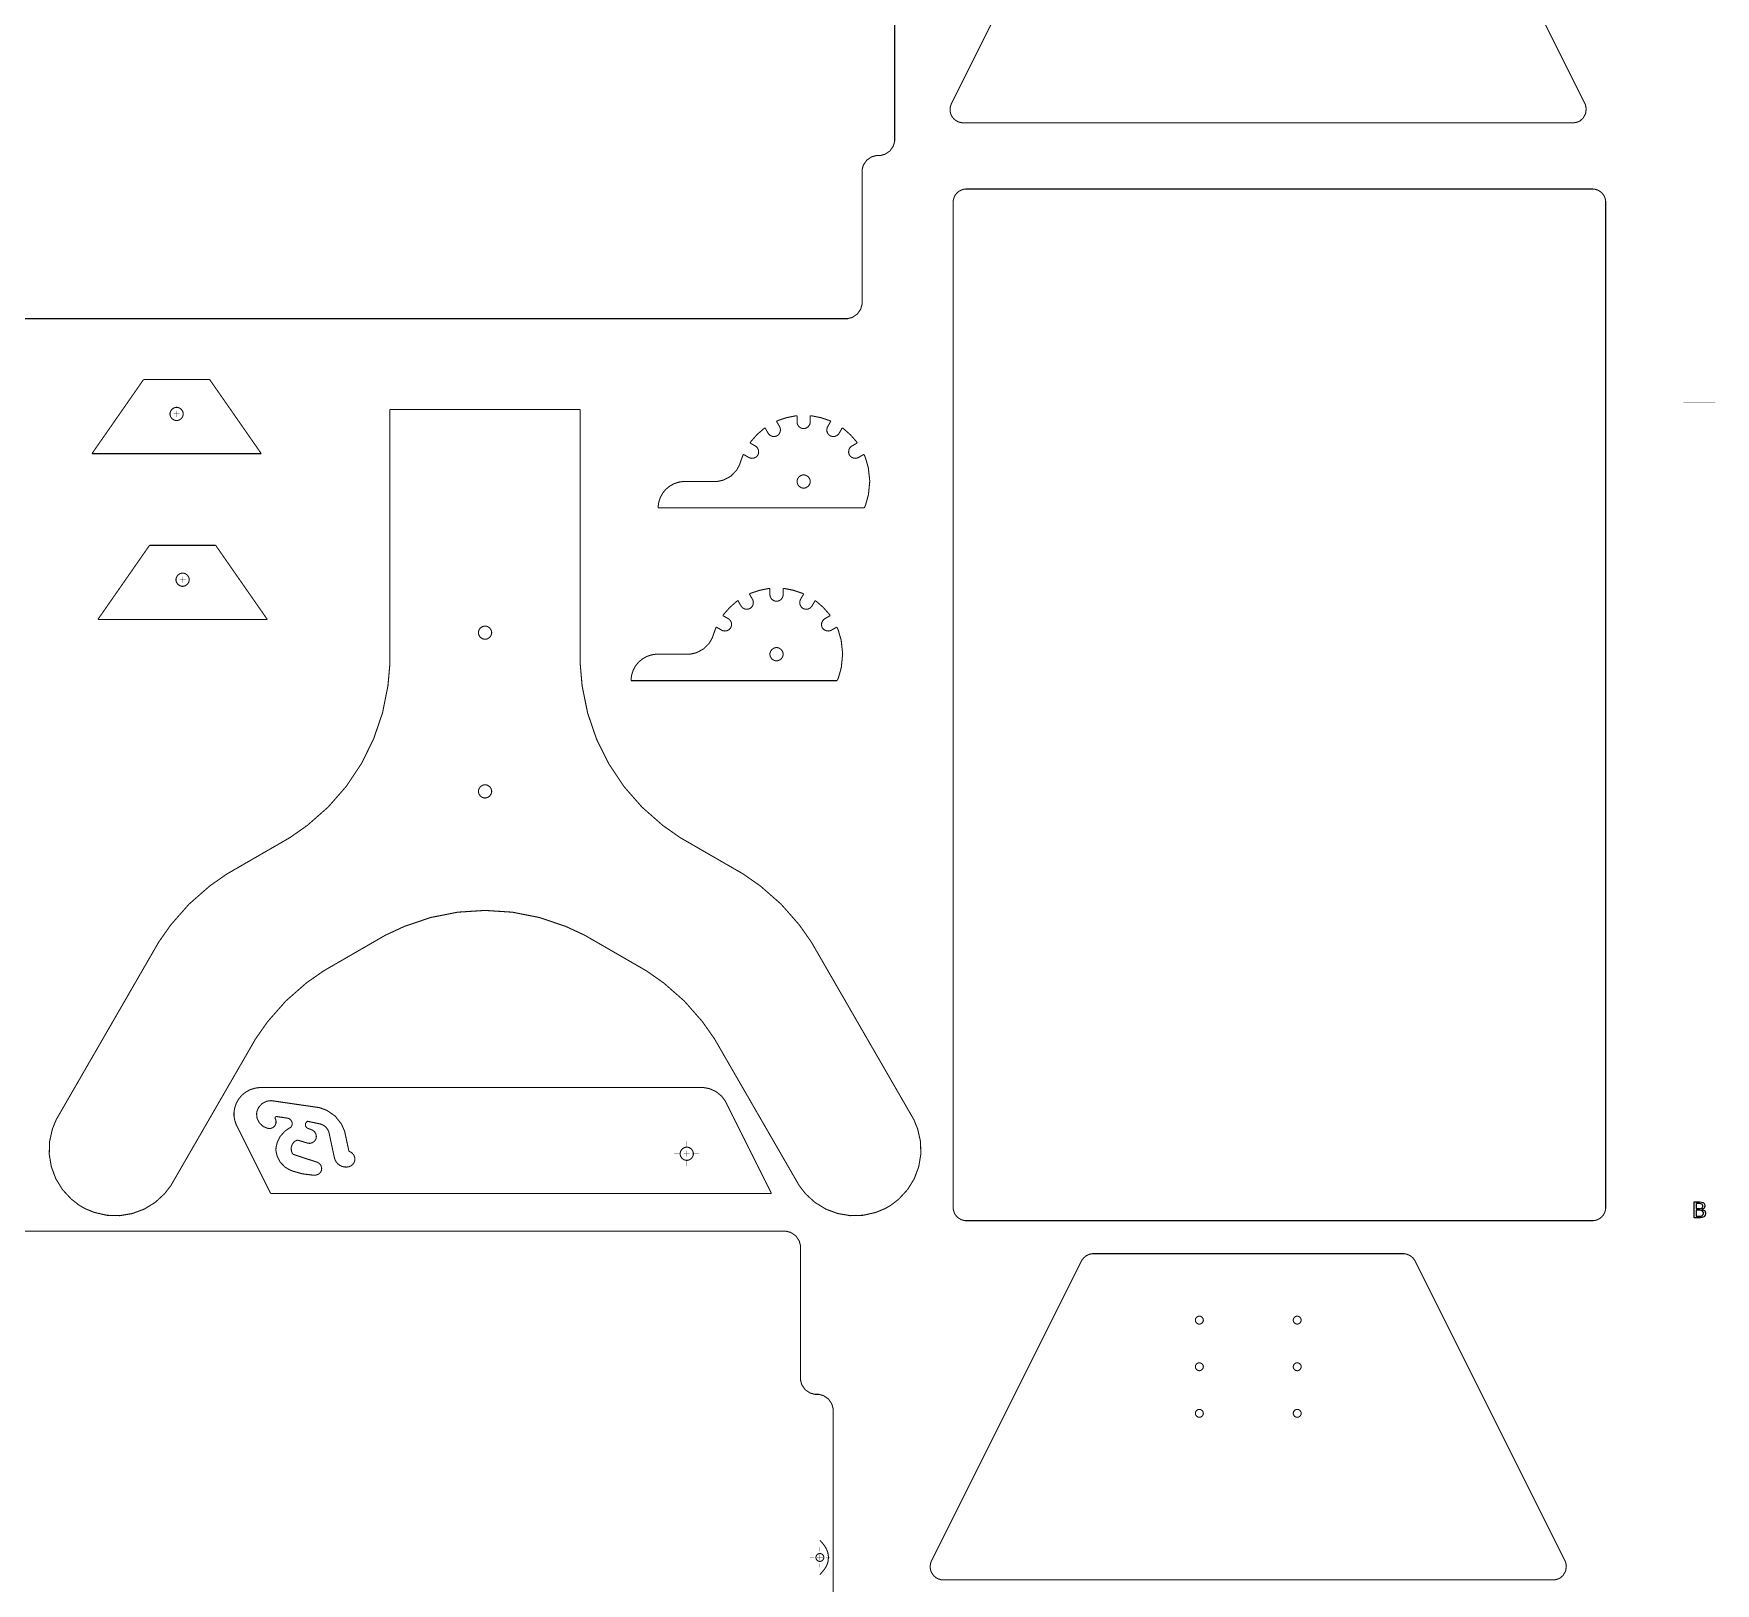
# Model space of a CAD drawing. Extents: x 0 to 72, y 0 to 96.
# Drawn here: x 47 to 72.02, y 30.46 to 53.53 of the extents above; entities that cross this region are included whole.
import ezdxf

# ---------------------------------------------------------------- set-up
doc = ezdxf.new("R2010")
doc.units = 0
doc.layers.get('0').update_dxf_attribs({"linetype": 'CONTINUOUS'})

msp = doc.modelspace()

# ---------------------------------------------------------------- linework, layer by layer
at = {"color": 0}
for points, const_width in [([(62.8869, 56.9482), (60.656, 52.4863)], 0.01575), ([(70.0824, 52.4863), (67.8514, 56.9482)], 0.01575), ([(59.811, 56.3333), (59.811, 51.9501)], 0.01575), ([(60.8322, 52.2014), (60.8224, 52.2014), (60.7925, 52.2054), (60.7556, 52.2168), (60.7221, 52.2349), (60.6929, 52.2589), (60.6689, 52.2879), (60.6507, 52.3214), (60.6392, 52.3583), (60.6351, 52.3882), (60.6351, 52.3981), (60.6351, 52.4057), (60.6404, 52.4436), (60.6528, 52.4799), (60.6563, 52.4867)], 0.01575), ([(70.0822, 52.4864), (70.0908, 52.4693), (70.1026, 52.411), (70.0931, 52.3362), (70.056, 52.2704), (70.0115, 52.2308), (69.9944, 52.2222), (69.9876, 52.2189), (69.9514, 52.2067), (69.9135, 52.2014), (69.9057, 52.2014)], 0.01575), ([(60.8321, 52.2014), (69.9063, 52.2014)], 0.01575), ([(59.811, 51.9501), (59.811, 51.9272), (59.7924, 51.8583), (59.7417, 51.7832), (59.6667, 51.7326), (59.5976, 51.714), (59.5747, 51.714)], 0.01575), ([(59.5615, 51.714), (59.5386, 51.714), (59.4696, 51.6954), (59.3946, 51.6449), (59.3439, 51.5697), (59.3254, 51.5007), (59.3254, 51.4778)], 0.01575), ([(59.5747, 51.714), (59.5615, 51.714)], 0.01575), ([(59.3254, 51.4778), (59.3254, 49.5224)], 0.01575), ([(60.6812, 51.0189), (60.6812, 51.0289), (60.6853, 51.0586), (60.6967, 51.0956), (60.7149, 51.129), (60.7389, 51.1582), (60.7681, 51.1822), (60.8015, 51.2003), (60.8385, 51.2118), (60.8682, 51.2158), (60.8782, 51.2158), (60.8782, 51.2158), (60.8783, 51.2158), (60.8783, 51.2158)], 0.01575), ([(70.1957, 51.2158), (60.8782, 51.2158)], 0.01575), ([(70.1957, 51.2158), (70.2056, 51.2158), (70.2353, 51.2118), (70.2722, 51.2003), (70.3057, 51.1821), (70.3349, 51.1581), (70.3589, 51.129), (70.3769, 51.0956), (70.3885, 51.0586), (70.3925, 51.0288), (70.3925, 51.0189), (70.3925, 51.0189), (70.3925, 51.0188), (70.3925, 51.0188)], 0.01575), ([(60.6812, 51.0189), (60.6812, 36.0583)], 0.01575), ([(70.3925, 36.0583), (70.3925, 51.0189)], 0.01575), ([(59.3254, 49.5224), (59.3254, 49.4994), (59.3068, 49.4306), (59.2561, 49.3554), (59.1811, 49.3049), (59.1121, 49.2863), (59.0892, 49.2863)], 0.01575), ([(59.0892, 49.2863), (45.9658, 49.2863)], 0.01575), ([(48.6325, 48.3799), (47.8649, 47.2775)], 0.01575), ([(49.6168, 48.3799), (48.6325, 48.3799)], 0.01575), ([(50.3844, 47.2775), (49.6168, 48.3799)], 0.01575), ([(49.0796, 47.8681), (49.1696, 47.8681)], 0.00512), ([(49.1247, 47.8231), (49.1247, 47.9129)], 0.00512), ([(52.2975, 47.9329), (52.2975, 44.2396)], 0.01575), ([(52.2975, 47.9329), (55.1321, 47.9329)], 0.01575), ([(55.1321, 47.9329), (55.1321, 44.2396)], 0.01575), ([(58.0518, 47.76), (58.076, 47.771), (58.2014, 47.8133), (58.3313, 47.8393), (58.3578, 47.8419)], 0.01575), ([(58.3578, 47.7485), (58.3578, 47.8419)], 0.01575), ([(58.5546, 47.7485), (58.5546, 47.8419)], 0.01575), ([(58.5546, 47.8419), (58.581, 47.8393), (58.7108, 47.8133), (58.8362, 47.771), (58.8606, 47.76)], 0.01575), ([(71.5467, 48.0317), (72.0217, 48.0317)], 0.00591), ([(57.6572, 47.4375), (57.6728, 47.4592), (57.7601, 47.5586), (57.8597, 47.6461), (57.8813, 47.6615)], 0.01575), ([(57.9281, 47.5806), (57.8813, 47.6615)], 0.01575), ([(58.0985, 47.679), (58.1033, 47.6708), (58.111, 47.6419), (58.1083, 47.6043), (58.0918, 47.5704), (58.0707, 47.5493), (58.0625, 47.5446), (58.0542, 47.5397), (58.0254, 47.5321), (57.9878, 47.5347), (57.9539, 47.5514), (57.9328, 47.5724), (57.9281, 47.5806)], 0.01575), ([(58.0985, 47.679), (58.0518, 47.76)], 0.01575), ([(58.5546, 47.7485), (58.5546, 47.7389), (58.5468, 47.7101), (58.5257, 47.6789), (58.4944, 47.6578), (58.4657, 47.65), (58.4561, 47.65), (58.4465, 47.65), (58.4178, 47.6578), (58.3865, 47.6789), (58.3654, 47.7101), (58.3578, 47.7389), (58.3578, 47.7485)], 0.01575), ([(58.8139, 47.679), (58.809, 47.6708), (58.8014, 47.6419), (58.804, 47.6043), (58.8206, 47.5704), (58.8415, 47.5493), (58.8499, 47.5446), (58.8582, 47.5397), (58.8869, 47.5321), (58.9246, 47.5347), (58.9585, 47.5514), (58.9796, 47.5724), (58.9843, 47.5806)], 0.01575), ([(58.8139, 47.679), (58.8606, 47.76)], 0.01575), ([(58.9843, 47.5806), (59.031, 47.6615)], 0.01575), ([(59.031, 47.6615), (59.0526, 47.6461), (59.1521, 47.5586), (59.2396, 47.4592), (59.255, 47.4375)], 0.01575), ([(57.7382, 47.3908), (57.7465, 47.386), (57.7675, 47.365), (57.784, 47.3311), (57.7867, 47.2935), (57.779, 47.2646), (57.7743, 47.2564), (57.7694, 47.2481), (57.7483, 47.2271), (57.7144, 47.2106), (57.6768, 47.2079), (57.6481, 47.2156), (57.6399, 47.2203)], 0.01575), ([(57.7382, 47.3908), (57.6572, 47.4375)], 0.01575), ([(59.1742, 47.3908), (59.1658, 47.386), (59.1447, 47.365), (59.1282, 47.3311), (59.1256, 47.2935), (59.1332, 47.2646), (59.1381, 47.2564), (59.1429, 47.2481), (59.1639, 47.2271), (59.1978, 47.2106), (59.2354, 47.2079), (59.2642, 47.2156), (59.2725, 47.2203)], 0.01575), ([(59.1742, 47.3908), (59.255, 47.4375)], 0.01575), ([(47.8649, 47.2775), (50.3844, 47.2775)], 0.01575), ([(57.5129, 47.1439), (57.504, 47.1139), (57.4575, 47.0296), (57.371, 46.9407), (57.2611, 46.8832), (57.1669, 46.8626), (57.1357, 46.8626)], 0.01575), ([(57.5129, 47.1439), (57.5161, 47.1544), (57.5543, 47.2571), (57.5589, 47.2671)], 0.01575), ([(57.6399, 47.2203), (57.5589, 47.2671)], 0.01575), ([(59.2725, 47.2203), (59.3535, 47.2671)], 0.01575), ([(59.3535, 47.2671), (59.3744, 47.2204), (59.4181, 47.0712), (59.4404, 46.8686), (59.4204, 46.6656), (59.3788, 46.516), (59.3582, 46.469)], 0.01575), ([(56.6846, 46.8626), (56.6647, 46.8626), (56.6051, 46.8547), (56.5313, 46.8317), (56.4643, 46.7954), (56.4061, 46.7474), (56.3581, 46.6892), (56.3218, 46.6222), (56.2989, 46.5483), (56.2908, 46.4889), (56.2908, 46.469)], 0.01575), ([(56.6846, 46.8626), (57.1357, 46.8626)], 0.01575), ([(56.2908, 46.469), (59.3582, 46.469)], 0.01575), ([(48.7215, 45.9129), (47.9539, 44.8107)], 0.01575), ([(49.7058, 45.9129), (48.7215, 45.9129)], 0.01575), ([(50.4735, 44.8107), (49.7058, 45.9129)], 0.01575), ([(49.1686, 45.4012), (49.2586, 45.4012)], 0.00512), ([(49.2136, 45.3561), (49.2136, 45.4462)], 0.00512), ([(57.254, 44.8674), (57.2694, 44.889), (57.3568, 44.9885), (57.4564, 45.0758), (57.4779, 45.0914)], 0.01575), ([(57.5247, 45.0104), (57.4779, 45.0914)], 0.01575), ([(57.6951, 45.1089), (57.6999, 45.1006), (57.7076, 45.0718), (57.705, 45.0342), (57.6885, 45.0003), (57.6674, 44.9792), (57.6592, 44.9744), (57.6508, 44.9696), (57.6221, 44.9619), (57.5844, 44.9646), (57.5506, 44.9811), (57.5294, 45.0022), (57.5247, 45.0104)], 0.01575), ([(57.6483, 45.1899), (57.6726, 45.2008), (57.7981, 45.2432), (57.9279, 45.2692), (57.9544, 45.2718)], 0.01575), ([(57.6951, 45.1089), (57.6483, 45.1899)], 0.01575), ([(57.9544, 45.1783), (57.9544, 45.2718)], 0.01575), ([(58.1513, 45.1783), (58.1513, 45.1687), (58.1435, 45.14), (58.1224, 45.1088), (58.0911, 45.0876), (58.0624, 45.0799), (58.0528, 45.0799), (58.0432, 45.0799), (58.0144, 45.0876), (57.9832, 45.1088), (57.9621, 45.14), (57.9544, 45.1687), (57.9544, 45.1783)], 0.01575), ([(58.1513, 45.1783), (58.1513, 45.2718)], 0.01575), ([(58.1513, 45.2718), (58.1776, 45.2692), (58.3075, 45.2432), (58.4331, 45.2008), (58.4572, 45.1899)], 0.01575), ([(58.4104, 45.1089), (58.4057, 45.1006), (58.3981, 45.0718), (58.4007, 45.0342), (58.4172, 45.0003), (58.4382, 44.9792), (58.4465, 44.9744), (58.4547, 44.9696), (58.4835, 44.9619), (58.5211, 44.9646), (58.555, 44.9811), (58.5761, 45.0022), (58.581, 45.0104)], 0.01575), ([(58.4104, 45.1089), (58.4572, 45.1899)], 0.01575), ([(58.581, 45.0104), (58.6278, 45.0914)], 0.01575), ([(58.6278, 45.0914), (58.6493, 45.0758), (58.7488, 44.9885), (58.8362, 44.889), (58.8517, 44.8674)], 0.01575), ([(47.9539, 44.8107), (50.4735, 44.8107)], 0.01575), ([(57.3349, 44.8207), (57.3432, 44.8158), (57.3642, 44.7949), (57.3807, 44.761), (57.3833, 44.7232), (57.3757, 44.6944), (57.371, 44.6862), (57.3661, 44.6779), (57.345, 44.6569), (57.3111, 44.6404), (57.2735, 44.6378), (57.2447, 44.6454), (57.2365, 44.6501)], 0.01575), ([(57.3349, 44.8207), (57.254, 44.8674)], 0.01575), ([(58.7707, 44.8207), (58.7624, 44.8158), (58.7414, 44.7949), (58.7249, 44.761), (58.7222, 44.7232), (58.7299, 44.6944), (58.7347, 44.6862), (58.7396, 44.6779), (58.7606, 44.6569), (58.7944, 44.6404), (58.8321, 44.6378), (58.8608, 44.6454), (58.8692, 44.6501)], 0.01575), ([(58.7707, 44.8207), (58.8517, 44.8674)], 0.01575), ([(57.1096, 44.5738), (57.1007, 44.5437), (57.054, 44.4594), (56.9675, 44.3706), (56.8576, 44.3131), (56.7636, 44.2925), (56.7324, 44.2925)], 0.01575), ([(57.1096, 44.5738), (57.1126, 44.5843), (57.151, 44.6869), (57.1556, 44.6969)], 0.01575), ([(57.2365, 44.6501), (57.1556, 44.6969)], 0.01575), ([(58.8692, 44.6501), (58.9501, 44.6969)], 0.01575), ([(58.9501, 44.6969), (58.9713, 44.6503), (59.0146, 44.5011), (59.0369, 44.2983), (59.0171, 44.0954), (58.9754, 43.9458), (58.9549, 43.8987)], 0.01575), ([(56.2813, 44.2925), (56.2614, 44.2925), (56.2018, 44.2844), (56.1279, 44.2615), (56.061, 44.2253), (56.0028, 44.1772), (55.9547, 44.1189), (55.9185, 44.0521), (55.8954, 43.9782), (55.8875, 43.9186), (55.8875, 43.8987)], 0.01575), ([(56.2813, 44.2925), (56.7324, 44.2925)], 0.01575), ([(52.2975, 44.2396), (52.2975, 44.1353), (52.2697, 43.8224), (52.1885, 43.4179), (52.0561, 43.0304), (51.8756, 42.6649), (51.6492, 42.3256), (51.3799, 42.0174), (51.0701, 41.7446), (50.8129, 41.5642), (50.7226, 41.5119)], 0.01575), ([(56.7068, 41.5119), (56.6165, 41.5642), (56.3594, 41.7446), (56.0497, 42.0174), (55.7803, 42.3256), (55.554, 42.6649), (55.3735, 43.0304), (55.2411, 43.4179), (55.1597, 43.8224), (55.1321, 44.1353), (55.1321, 44.2396)], 0.01575), ([(55.8875, 43.8987), (58.9549, 43.8987)], 0.01575), ([(50.7226, 41.5119), (49.9597, 41.0715)], 0.01575), ([(56.7068, 41.5119), (57.4697, 41.0715)], 0.01575), ([(49.9597, 41.0715), (49.8706, 41.02), (49.6165, 40.8421), (49.3075, 40.571), (49.0364, 40.2619), (48.8585, 40.0079), (48.8069, 39.9186)], 0.01575), ([(58.6226, 39.9186), (58.5711, 40.0079), (58.3932, 40.2619), (58.1221, 40.571), (57.8131, 40.8421), (57.559, 41.02), (57.4697, 41.0715)], 0.01575), ([(52.14, 40.0572), (52.2303, 40.1094), (52.5151, 40.2418), (52.9061, 40.3737), (53.3078, 40.4529), (53.7147, 40.4792), (54.1217, 40.4529), (54.5233, 40.3737), (54.9144, 40.2418), (55.1992, 40.1094), (55.2896, 40.0572)], 0.01575), ([(51.4008, 39.6304), (52.14, 40.0572)], 0.01575), ([(56.0288, 39.6304), (55.2896, 40.0572)], 0.01575), ([(48.8069, 39.9186), (47.3589, 37.4104)], 0.01575), ([(58.6226, 39.9186), (60.0707, 37.4104)], 0.01575), ([(50.2481, 38.4776), (50.2994, 38.5668), (50.4774, 38.821), (50.7485, 39.13), (51.0575, 39.4011), (51.3117, 39.579), (51.4008, 39.6304)], 0.01575), ([(56.0288, 39.6304), (56.1179, 39.579), (56.3719, 39.4011), (56.6811, 39.13), (56.9521, 38.821), (57.1301, 38.5668), (57.1815, 38.4776)], 0.01575), ([(49.0636, 36.4262), (50.2481, 38.4776)], 0.01575), ([(58.366, 36.4262), (57.1815, 38.4776)], 0.01575), ([(50.3724, 37.8421), (50.3525, 37.8421), (50.2931, 37.8342), (50.2192, 37.8112), (50.1522, 37.7749), (50.094, 37.7268), (50.0458, 37.6686), (50.0096, 37.6017), (49.9867, 37.5278), (49.9786, 37.4683), (49.9786, 37.4485), (49.9786, 37.4258), (49.9892, 37.3581), (50.0133, 37.286), (50.0203, 37.2724)], 0.01575), ([(50.3724, 37.8421), (56.9457, 37.8421)], 0.01575), ([(57.2979, 37.6244), (57.2857, 37.6487), (57.2357, 37.7147), (57.1528, 37.7833), (57.0543, 37.8269), (56.9729, 37.8421), (56.9457, 37.8421)], 0.01575), ([(50.4929, 37.2347), (50.4729, 37.2376), (50.4154, 37.2625), (50.3565, 37.316), (50.3219, 37.3876), (50.3146, 37.4499), (50.3175, 37.4699), (50.3204, 37.4899), (50.3451, 37.5474), (50.3986, 37.6062), (50.4703, 37.6408), (50.5325, 37.6482), (50.5526, 37.6453)], 0.01575), ([(51.2117, 37.5496), (50.5526, 37.6453)], 0.01575), ([(51.2117, 37.5496), (51.2494, 37.5442), (51.3594, 37.5044), (51.484, 37.4187), (51.5778, 37.3001), (51.6249, 37.1932), (51.6329, 37.1558)], 0.01575), ([(57.9765, 36.2674), (57.2979, 37.6244)], 0.01575), ([(47.3589, 37.4104), (47.334, 37.3675), (47.2769, 37.2287), (47.2342, 37.04), (47.2292, 36.8499), (47.2604, 36.6636), (47.3265, 36.4867), (47.426, 36.3246), (47.5572, 36.1825), (47.6761, 36.0908), (47.719, 36.066), (47.7619, 36.0412), (47.9008, 35.9842), (48.0896, 35.9415), (48.2797, 35.9365), (48.466, 35.9678), (48.6429, 36.0337), (48.805, 36.1332), (48.9471, 36.2644), (49.0388, 36.3833), (49.0636, 36.4262)], 0.01575), ([(50.5897, 37.3856), (50.595, 37.3775), (50.604, 37.3492), (50.6033, 37.3115), (50.5885, 37.2768), (50.5685, 37.2547), (50.5606, 37.2494), (50.5554, 37.2463), (50.5281, 37.236), (50.4987, 37.2339), (50.4929, 37.2347)], 0.01575), ([(50.5897, 37.3856), (50.589, 37.3883), (50.5917, 37.4011), (50.6013, 37.41), (50.604, 37.4107), (50.6047, 37.411), (50.6118, 37.4114), (50.6125, 37.4113)], 0.01575), ([(50.7737, 37.3879), (50.6125, 37.4113)], 0.01575), ([(50.7737, 37.3879), (50.7818, 37.3868), (50.8051, 37.3768), (50.8289, 37.3551), (50.8428, 37.3261), (50.8458, 37.301), (50.8447, 37.2929), (50.8442, 37.2889), (50.8272, 37.2525), (50.8246, 37.2494)], 0.01575), ([(51.0781, 37.236), (51.0728, 37.2381), (51.0586, 37.2486), (51.0458, 37.2669), (51.0411, 37.2889), (51.0431, 37.3064), (51.0451, 37.3117), (51.0464, 37.3149), (51.0686, 37.34), (51.0717, 37.3415)], 0.01575), ([(51.0717, 37.3415), (51.2607, 37.3011)], 0.01575), ([(51.2607, 37.3011), (51.2728, 37.2986), (51.3075, 37.2837), (51.3465, 37.2544), (51.3758, 37.2154), (51.3907, 37.1807), (51.3932, 37.1686)], 0.01575), ([(58.366, 36.4262), (58.3907, 36.3833), (58.4824, 36.2644), (58.6244, 36.1332), (58.7867, 36.0337), (58.9636, 35.9678), (59.1499, 35.9365), (59.34, 35.9415), (59.5286, 35.9842), (59.6675, 36.0412), (59.7104, 36.066), (59.7533, 36.0908), (59.8722, 36.1825), (60.0035, 36.3246), (60.1029, 36.4867), (60.169, 36.6636), (60.2003, 36.8499), (60.1953, 37.04), (60.1525, 37.2287), (60.0956, 37.3675), (60.0707, 37.4104)], 0.01575), ([(50.5228, 36.2674), (50.0203, 37.2724)], 0.01575), ([(50.6032, 36.9285), (50.6047, 36.954), (50.6233, 37.0296), (50.6692, 37.1199), (50.7372, 37.1947), (50.8012, 37.239), (50.8246, 37.2494)], 0.01575), ([(50.8558, 36.85), (50.8478, 36.8607), (50.8325, 36.8993), (50.8301, 36.9517), (50.8475, 37.0014), (50.8732, 37.0339), (50.8839, 37.0418), (50.8867, 37.0439), (50.9179, 37.0604), (50.9214, 37.0615)], 0.01575), ([(50.9214, 37.0615), (51.0717, 37.0167)], 0.01575), ([(51.1392, 37.2119), (51.1485, 37.2083), (51.1736, 37.1897), (51.1961, 37.1569), (51.2047, 37.1183), (51.2011, 37.0872), (51.1975, 37.0778), (51.194, 37.0689), (51.1768, 37.045), (51.1465, 37.0226), (51.1103, 37.0126), (51.0807, 37.0139), (51.0717, 37.0167)], 0.01575), ([(51.1392, 37.2119), (51.0781, 37.236)], 0.01575), ([(51.3932, 37.1686), (51.4725, 36.7989)], 0.01575), ([(51.6893, 36.8933), (51.6329, 37.1558)], 0.01575), ([(56.7167, 36.9479), (56.7167, 37.0464)], 0.00512), ([(50.8246, 36.6114), (50.8006, 36.6204), (50.7342, 36.6619), (50.6646, 36.7356), (50.6196, 36.8264), (50.6033, 36.9029), (50.6032, 36.9285)], 0.01575), ([(51.2161, 36.7314), (50.8558, 36.85)], 0.01575), ([(51.6893, 36.665), (51.6806, 36.6629), (51.6539, 36.6597), (51.6192, 36.6614), (51.5861, 36.6696), (51.5554, 36.684), (51.5281, 36.7039), (51.5047, 36.7289), (51.4865, 36.7583), (51.4764, 36.7833), (51.4742, 36.7919), (51.474, 36.7925), (51.4728, 36.7983), (51.4726, 36.7989)], 0.01575), ([(51.6893, 36.8933), (51.7003, 36.8904), (51.7314, 36.8729), (51.7613, 36.839), (51.7764, 36.7965), (51.7768, 36.7608), (51.7739, 36.7497), (51.7719, 36.7422), (51.7619, 36.7206), (51.7431, 36.6958), (51.7185, 36.6769), (51.6968, 36.6669), (51.6893, 36.665)], 0.01575), ([(56.6267, 36.8579), (56.5282, 36.8579)], 0.00512), ([(56.6717, 36.8579), (56.7617, 36.8579)], 0.00512), ([(56.7167, 36.8129), (56.7167, 36.9029)], 0.00512), ([(56.8067, 36.8579), (56.905, 36.8579)], 0.00512), ([(51.1758, 36.54), (51.1457, 36.5401), (50.9968, 36.5588), (50.8524, 36.5999), (50.8246, 36.6114)], 0.01575), ([(51.2161, 36.7314), (51.2251, 36.7285), (51.25, 36.7121), (51.2732, 36.6824), (51.2835, 36.646), (51.2818, 36.6163), (51.2788, 36.6071), (51.2762, 36.5993), (51.2631, 36.5776), (51.239, 36.5556), (51.2092, 36.5424), (51.184, 36.5392), (51.1758, 36.54)], 0.01575), ([(56.7167, 36.7679), (56.7167, 36.6694)], 0.00512), ([(57.9765, 36.2674), (50.5228, 36.2674)], 0.01575), ([(60.8782, 35.8615), (60.8682, 35.8615), (60.8385, 35.8656), (60.8015, 35.8769), (60.7681, 35.8951), (60.7389, 35.9192), (60.7149, 35.9483), (60.6967, 35.9818), (60.6853, 36.0188), (60.6812, 36.0485), (60.6812, 36.0583), (60.6812, 36.0583), (60.6812, 36.0585), (60.6812, 36.0585)], 0.01575), ([(70.3925, 36.0583), (70.3925, 36.0485), (70.3885, 36.0188), (70.3769, 35.9818), (70.3589, 35.9483), (70.3349, 35.9192), (70.3057, 35.8951), (70.2722, 35.8771), (70.2353, 35.8656), (70.2056, 35.8615), (70.1957, 35.8615), (70.1957, 35.8615), (70.1954, 35.8615), (70.1954, 35.8615)], 0.01575), ([(60.8782, 35.8615), (70.1957, 35.8615)], 0.01575), ([(45.0497, 35.705), (58.1729, 35.705)], 0.01575), ([(58.1729, 35.705), (58.196, 35.705), (58.2649, 35.6865), (58.34, 35.6358), (58.3906, 35.5608), (58.4092, 35.4918), (58.4092, 35.4688)], 0.01575), ([(58.4092, 35.4688), (58.4092, 33.5135)], 0.01575), ([(62.5912, 35.2617), (62.5972, 35.2739), (62.6224, 35.3069), (62.6639, 35.3413), (62.7131, 35.3631), (62.7539, 35.3706), (62.7675, 35.3706)], 0.01575), ([(67.3796, 35.3706), (62.7674, 35.3706)], 0.01575), ([(67.3796, 35.3706), (67.3931, 35.3706), (67.4339, 35.3629), (67.4832, 35.3411), (67.5246, 35.3068), (67.5496, 35.2737), (67.5557, 35.2617)], 0.01575), ([(62.5912, 35.2618), (60.3603, 30.7999)], 0.01575), ([(69.7867, 30.7999), (67.5557, 35.2618)], 0.01575), ([(58.4092, 33.5135), (58.4092, 33.4906), (58.4278, 33.4215), (58.4783, 33.3465), (58.5535, 33.2958), (58.6224, 33.2772), (58.6454, 33.2772)], 0.01575), ([(58.6454, 33.2772), (58.6585, 33.2772)], 0.01575), ([(58.6585, 33.2772), (58.6815, 33.2772), (58.7504, 33.2587), (58.8256, 33.2081), (58.8761, 33.1329), (58.8947, 33.064), (58.8947, 33.041)], 0.01575), ([(58.8947, 33.041), (58.8947, 28.6578)], 0.01575), ([(58.6983, 31.1049), (58.6982, 31.105), (58.6979, 31.1053), (58.6979, 31.1053)], 0.01575), ([(58.7665, 31.0236), (58.7614, 31.0307), (58.7453, 31.0512), (58.724, 31.0767), (58.7068, 31.0958), (58.6992, 31.104), (58.6983, 31.1049)], 0.01575), ([(58.6079, 30.8494), (58.5489, 30.8494)], 0.00512), ([(58.6529, 30.8494), (58.7429, 30.8494)], 0.00512), ([(58.6979, 30.9394), (58.6979, 30.9985)], 0.00512), ([(58.6979, 30.8044), (58.6979, 30.8944)], 0.00512), ([(58.815, 30.924), (58.8128, 30.9315), (58.7975, 30.9711), (58.7731, 31.0144), (58.7665, 31.0236)], 0.01575), ([(58.7761, 30.6897), (58.7824, 30.6992), (58.804, 30.7411), (58.8163, 30.7785), (58.8179, 30.7857)], 0.01575), ([(58.7879, 30.8494), (58.8469, 30.8494)], 0.00512), ([(58.8258, 30.8551), (58.8257, 30.8608), (58.8167, 30.9182), (58.815, 30.924)], 0.01575), ([(58.8179, 30.7857), (58.8192, 30.7915), (58.8258, 30.8494), (58.8258, 30.8551)], 0.01575), ([(60.5365, 30.515), (60.5267, 30.515), (60.4968, 30.5189), (60.4599, 30.5304), (60.4264, 30.5485), (60.3974, 30.5725), (60.3732, 30.6017), (60.355, 30.635), (60.3435, 30.6719), (60.3396, 30.7017), (60.3396, 30.7115), (60.3394, 30.7193), (60.3447, 30.7572), (60.3571, 30.7935), (60.3606, 30.8003)], 0.01575), ([(69.7865, 30.8), (69.7951, 30.7829), (69.8071, 30.7246), (69.7974, 30.6499), (69.7603, 30.584), (69.7158, 30.5444), (69.6988, 30.5358), (69.6919, 30.5325), (69.6557, 30.5203), (69.6178, 30.515), (69.6101, 30.515)], 0.01575), ([(58.6979, 30.5935), (58.6979, 30.5936), (58.6982, 30.5939), (58.6983, 30.5939)], 0.01575), ([(58.6983, 30.5939), (58.6992, 30.595), (58.7082, 30.6049), (58.7282, 30.6279), (58.7528, 30.6581), (58.7706, 30.6815), (58.7761, 30.6897)], 0.01575), ([(58.6979, 30.7594), (58.6979, 30.7004)], 0.00512), ([(60.5364, 30.515), (69.6106, 30.515)], 0.01575)]:
    msp.add_lwpolyline(points, dxfattribs=dict(at, const_width=const_width))
for points, const_width in [([(49.0262, 47.8681), (49.0262, 47.8585), (49.034, 47.8297), (49.055, 47.7985), (49.0862, 47.7774), (49.1151, 47.7696), (49.1247, 47.7696), (49.1342, 47.7696), (49.1629, 47.7774), (49.1942, 47.7985), (49.2153, 47.8297), (49.2231, 47.8585), (49.2231, 47.8681), (49.2231, 47.8776), (49.2153, 47.9064), (49.1942, 47.9376), (49.1629, 47.9588), (49.1342, 47.9664), (49.1247, 47.9664), (49.1151, 47.9664), (49.0862, 47.9588), (49.055, 47.9376), (49.034, 47.9064), (49.0262, 47.8776), (49.0262, 47.8681)], 0.01575), ([(49.0347, 47.8681), (49.0347, 47.8681)], 0.00512), ([(49.1247, 47.9581), (49.1247, 47.9581)], 0.00512), ([(49.2147, 47.8681), (49.2147, 47.8681)], 0.00512), ([(49.1247, 47.7781), (49.1247, 47.7781)], 0.00512), ([(58.5546, 46.8626), (58.5546, 46.8531), (58.5468, 46.8244), (58.5257, 46.7931), (58.4944, 46.7719), (58.4657, 46.7642), (58.4561, 46.7642), (58.4465, 46.7642), (58.4178, 46.7719), (58.3865, 46.7931), (58.3654, 46.8244), (58.3578, 46.8531), (58.3578, 46.8626), (58.3578, 46.8722), (58.3654, 46.901), (58.3865, 46.9324), (58.4178, 46.9533), (58.4465, 46.9611), (58.4561, 46.9611), (58.4657, 46.9611), (58.4944, 46.9533), (58.5257, 46.9324), (58.5468, 46.901), (58.5546, 46.8722), (58.5546, 46.8626)], 0.01575), ([(49.1153, 45.4012), (49.1153, 45.3917), (49.1229, 45.3629), (49.144, 45.3317), (49.1753, 45.3106), (49.204, 45.3028), (49.2136, 45.3028), (49.2232, 45.3028), (49.2519, 45.3106), (49.2832, 45.3317), (49.3043, 45.3629), (49.3121, 45.3917), (49.3121, 45.4012), (49.3121, 45.4108), (49.3043, 45.4396), (49.2832, 45.4708), (49.2519, 45.4919), (49.2232, 45.4996), (49.2136, 45.4996), (49.204, 45.4996), (49.1753, 45.4919), (49.144, 45.4708), (49.1229, 45.4396), (49.1153, 45.4108), (49.1153, 45.4012)], 0.01575), ([(49.1236, 45.4012), (49.1236, 45.4012)], 0.00512), ([(49.2136, 45.4913), (49.2136, 45.4913)], 0.00512), ([(49.2136, 45.3112), (49.2136, 45.3112)], 0.00512), ([(49.3036, 45.4012), (49.3036, 45.4012)], 0.00512), ([(53.6164, 44.6131), (53.6164, 44.6035), (53.624, 44.5747), (53.6451, 44.5435), (53.6764, 44.5224), (53.7051, 44.5146), (53.7147, 44.5146), (53.7243, 44.5146), (53.7531, 44.5224), (53.7843, 44.5435), (53.8054, 44.5747), (53.8132, 44.6035), (53.8132, 44.6131), (53.8132, 44.6226), (53.8054, 44.6514), (53.7843, 44.6826), (53.7531, 44.7037), (53.7243, 44.7115), (53.7147, 44.7115), (53.7051, 44.7115), (53.6764, 44.7037), (53.6451, 44.6826), (53.624, 44.6514), (53.6164, 44.6226), (53.6164, 44.6131)], 0.01575), ([(58.1513, 44.2925), (58.1513, 44.2829), (58.1435, 44.2542), (58.1224, 44.2229), (58.0911, 44.2018), (58.0624, 44.194), (58.0528, 44.194), (58.0432, 44.194), (58.0144, 44.2018), (57.9832, 44.2229), (57.9621, 44.2542), (57.9544, 44.2829), (57.9544, 44.2925), (57.9544, 44.3021), (57.9621, 44.3308), (57.9832, 44.3621), (58.0144, 44.3832), (58.0432, 44.3908), (58.0528, 44.3908), (58.0624, 44.3908), (58.0911, 44.3832), (58.1224, 44.3621), (58.1435, 44.3308), (58.1513, 44.3021), (58.1513, 44.2925)], 0.01575), ([(53.6164, 42.2508), (53.6164, 42.2414), (53.624, 42.2125), (53.6451, 42.1813), (53.6764, 42.1603), (53.7051, 42.1525), (53.7147, 42.1525), (53.7243, 42.1525), (53.7531, 42.1603), (53.7843, 42.1813), (53.8054, 42.2125), (53.8132, 42.2414), (53.8132, 42.2508), (53.8132, 42.2604), (53.8054, 42.2892), (53.7843, 42.3204), (53.7531, 42.3415), (53.7243, 42.3493), (53.7147, 42.3493), (53.7051, 42.3493), (53.6764, 42.3415), (53.6451, 42.3204), (53.624, 42.2892), (53.6164, 42.2604), (53.6164, 42.2508)], 0.01575), ([(56.815, 36.8579), (56.815, 36.8483), (56.8074, 36.8196), (56.7863, 36.7883), (56.755, 36.7672), (56.7263, 36.7594), (56.7167, 36.7594), (56.7071, 36.7594), (56.6783, 36.7672), (56.6471, 36.7883), (56.626, 36.8196), (56.6182, 36.8483), (56.6182, 36.8579), (56.6182, 36.8675), (56.626, 36.8963), (56.6471, 36.9275), (56.6783, 36.9486), (56.7071, 36.9564), (56.7167, 36.9564), (56.7263, 36.9564), (56.755, 36.9486), (56.7863, 36.9275), (56.8074, 36.8963), (56.815, 36.8675), (56.815, 36.8579)], 0.01575), ([(64.2861, 34.3817), (64.2861, 34.376), (64.2907, 34.3586), (64.3033, 34.3399), (64.3221, 34.3272), (64.3393, 34.3226), (64.3451, 34.3226), (64.3508, 34.3226), (64.3681, 34.3272), (64.3868, 34.3399), (64.3996, 34.3586), (64.4042, 34.376), (64.4042, 34.3817), (64.4042, 34.3874), (64.3996, 34.4047), (64.3868, 34.4235), (64.3681, 34.4361), (64.3508, 34.4407), (64.3451, 34.4407), (64.3393, 34.4407), (64.3221, 34.4361), (64.3033, 34.4235), (64.2907, 34.4047), (64.2861, 34.3874), (64.2861, 34.3817)], 0.01575), ([(65.8608, 34.3817), (65.8608, 34.376), (65.8561, 34.3586), (65.8435, 34.3399), (65.8247, 34.3272), (65.8075, 34.3226), (65.8018, 34.3226), (65.7961, 34.3226), (65.7787, 34.3272), (65.76, 34.3399), (65.7474, 34.3586), (65.7428, 34.376), (65.7428, 34.3817), (65.7428, 34.3874), (65.7474, 34.4047), (65.76, 34.4235), (65.7787, 34.4361), (65.7961, 34.4407), (65.8018, 34.4407), (65.8075, 34.4407), (65.8247, 34.4361), (65.8435, 34.4235), (65.8561, 34.4047), (65.8608, 34.3874), (65.8608, 34.3817)], 0.01575), ([(64.2861, 33.6881), (64.2861, 33.6824), (64.2907, 33.665), (64.3033, 33.6463), (64.3221, 33.6336), (64.3393, 33.6289), (64.3451, 33.6289), (64.3508, 33.6289), (64.3681, 33.6336), (64.3868, 33.6463), (64.3996, 33.665), (64.4042, 33.6824), (64.4042, 33.6881), (64.4042, 33.6937), (64.3996, 33.711), (64.3868, 33.7297), (64.3681, 33.7424), (64.3508, 33.7471), (64.3451, 33.7471), (64.3393, 33.7471), (64.3221, 33.7424), (64.3033, 33.7297), (64.2907, 33.711), (64.2861, 33.6937), (64.2861, 33.6881)], 0.01575), ([(65.8608, 33.6881), (65.8608, 33.6824), (65.8561, 33.665), (65.8435, 33.6463), (65.8247, 33.6336), (65.8075, 33.6289), (65.8018, 33.6289), (65.7961, 33.6289), (65.7787, 33.6336), (65.76, 33.6463), (65.7474, 33.665), (65.7428, 33.6824), (65.7428, 33.6881), (65.7428, 33.6937), (65.7474, 33.711), (65.76, 33.7297), (65.7787, 33.7424), (65.7961, 33.7471), (65.8018, 33.7471), (65.8075, 33.7471), (65.8247, 33.7424), (65.8435, 33.7297), (65.8561, 33.711), (65.8608, 33.6937), (65.8608, 33.6881)], 0.01575), ([(64.2861, 32.9943), (64.2861, 32.9886), (64.2907, 32.9714), (64.3033, 32.9526), (64.3221, 32.94), (64.3393, 32.9353), (64.3451, 32.9353), (64.3508, 32.9353), (64.3681, 32.94), (64.3868, 32.9526), (64.3996, 32.9714), (64.4042, 32.9886), (64.4042, 32.9943), (64.4042, 33.0001), (64.3996, 33.0174), (64.3868, 33.0361), (64.3681, 33.0488), (64.3508, 33.0533), (64.3451, 33.0533), (64.3393, 33.0533), (64.3221, 33.0488), (64.3033, 33.0361), (64.2907, 33.0174), (64.2861, 33.0001), (64.2861, 32.9943)], 0.01575), ([(65.8608, 32.9943), (65.8608, 32.9886), (65.8561, 32.9714), (65.8435, 32.9526), (65.8247, 32.94), (65.8075, 32.9353), (65.8018, 32.9353), (65.7961, 32.9353), (65.7787, 32.94), (65.76, 32.9526), (65.7474, 32.9714), (65.7428, 32.9886), (65.7428, 32.9943), (65.7428, 33.0001), (65.7474, 33.0174), (65.76, 33.0361), (65.7787, 33.0488), (65.7961, 33.0533), (65.8018, 33.0533), (65.8075, 33.0533), (65.8247, 33.0488), (65.8435, 33.0361), (65.8561, 33.0174), (65.8608, 33.0001), (65.8608, 32.9943)], 0.01575), ([(58.6389, 30.8494), (58.6389, 30.8438), (58.6435, 30.8264), (58.6561, 30.8076), (58.6749, 30.795), (58.6921, 30.7904), (58.6979, 30.7904), (58.7036, 30.7904), (58.7208, 30.795), (58.7396, 30.8076), (58.7522, 30.8264), (58.7569, 30.8438), (58.7569, 30.8494), (58.7569, 30.8551), (58.7522, 30.8724), (58.7396, 30.8911), (58.7208, 30.9039), (58.7036, 30.9085), (58.6979, 30.9085), (58.6921, 30.9085), (58.6749, 30.9039), (58.6561, 30.8911), (58.6435, 30.8724), (58.6389, 30.8551), (58.6389, 30.8494)], 0.01575)]:
    msp.add_lwpolyline(points, close=True, dxfattribs=dict(at, const_width=const_width))
for points in [[(71.7112, 36.1419), (71.7793, 36.1419), (71.7869, 36.1418), (71.82, 36.1382), (71.8447, 36.13), (71.8482, 36.1276), (71.8515, 36.1251), (71.8639, 36.1092), (71.8696, 36.0894), (71.8696, 36.0829), (71.8686, 36.0783), (71.8653, 36.0621), (71.8599, 36.0503), (71.8581, 36.0479), (71.855, 36.0453), (71.8422, 36.036), (71.8281, 36.0308), (71.8244, 36.0301), (71.8244, 36.0286), (71.8283, 36.0268), (71.8474, 36.0199), (71.8626, 36.0119), (71.8647, 36.0096), (71.8665, 36.0064), (71.8739, 35.9918), (71.8778, 35.9767), (71.8778, 35.9715), (71.8774, 35.9653), (71.8717, 35.9417), (71.8594, 35.9247), (71.8558, 35.9217), (71.8514, 35.9185), (71.8285, 35.9078), (71.8035, 35.9039), (71.7951, 35.9039), (71.7112, 35.9039), (71.7112, 36.1419)], [(71.7413, 36.0406), (71.7853, 36.0406), (71.7892, 36.0396), (71.8083, 36.0414), (71.8238, 36.0481), (71.8258, 36.0494), (71.8274, 36.0504), (71.8344, 36.0607), (71.8388, 36.0747), (71.8388, 36.0794), (71.8381, 36.0819), (71.8343, 36.0951), (71.8271, 36.1062), (71.8249, 36.1076), (71.8219, 36.1083), (71.806, 36.1131), (71.7871, 36.1164), (71.7807, 36.1164), (71.7413, 36.1164), (71.7413, 36.0406)], [(71.7413, 36.0157), (71.7413, 35.9293), (71.7894, 35.9293), (71.7931, 35.9283), (71.8126, 35.9306), (71.8294, 35.9385), (71.8318, 35.9403), (71.834, 35.9415), (71.8421, 35.9532), (71.8457, 35.9688), (71.8457, 35.974), (71.8457, 35.9818), (71.8333, 36.0038), (71.8308, 36.0054), (71.8274, 36.0068), (71.811, 36.0125), (71.7931, 36.0157), (71.7871, 36.0157), (71.7413, 36.0157)]]:
    msp.add_lwpolyline(points, close=True, dxfattribs=at)

doc.saveas('drawing.dxf')
